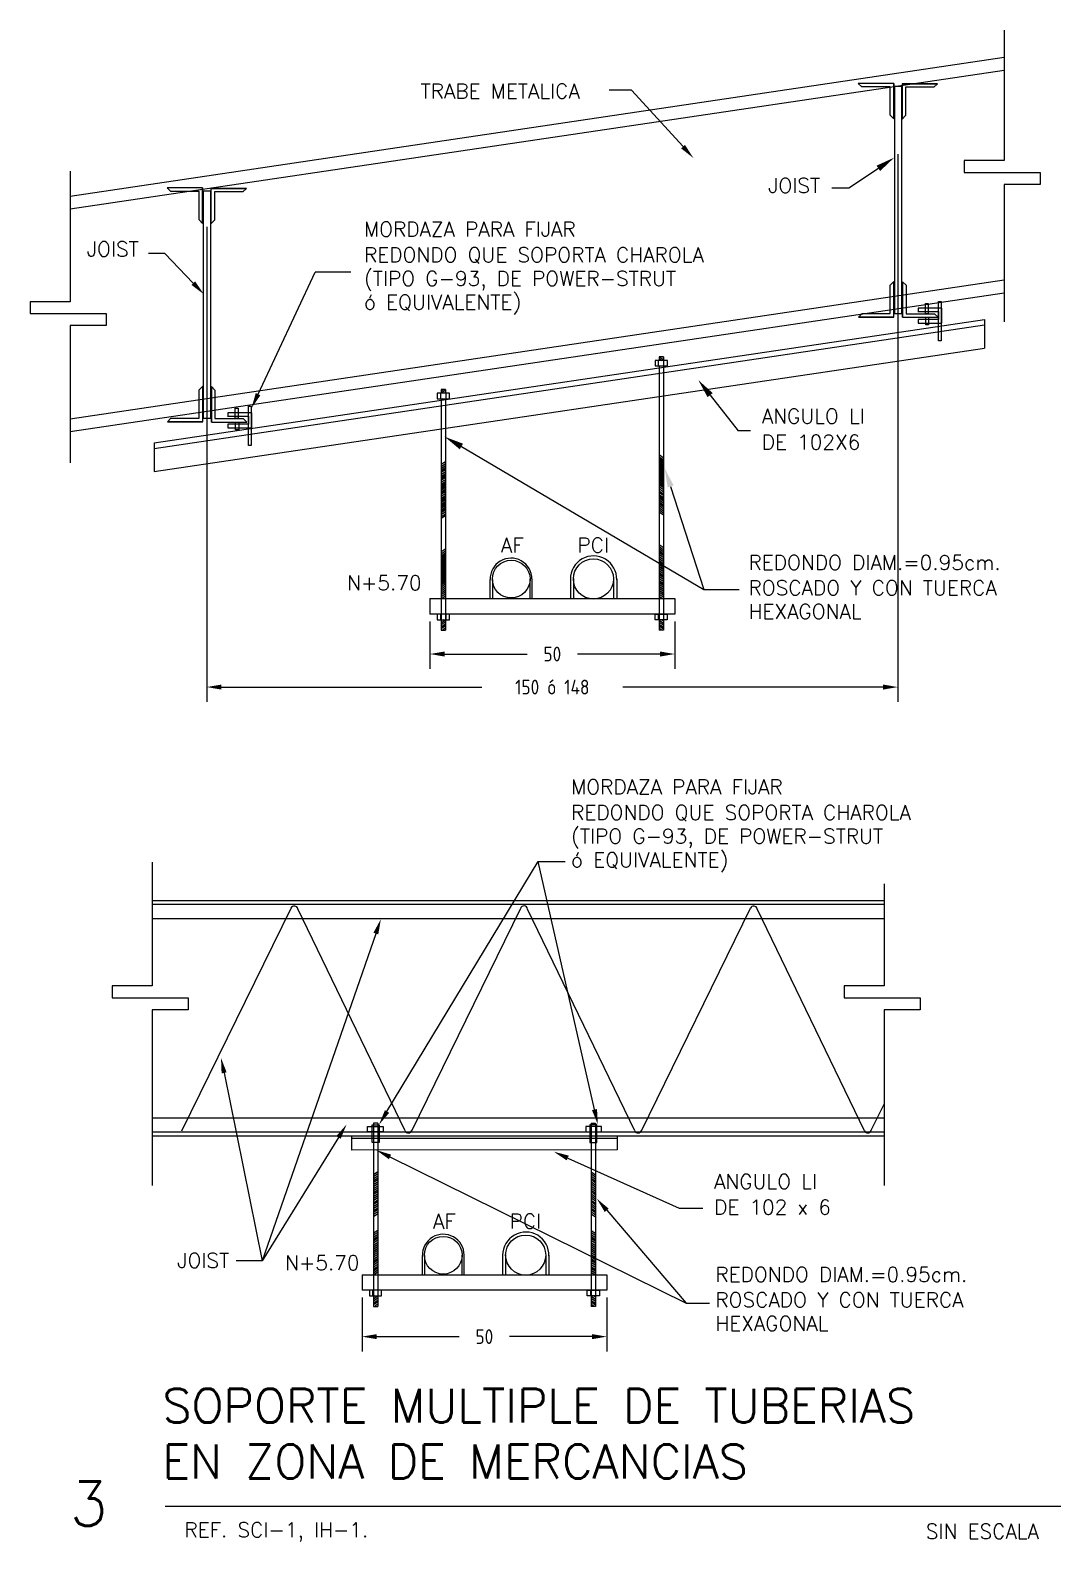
# Model space of a CAD drawing. Extents: x 145.7 to 190.5, y 293.8 to 329.7.
# Drawn here: x 167.21 to 174.2, y 293.77 to 304.02 of the extents above; entities that cross this region are included whole.
import ezdxf

# ---------------------------------------------------------------- set-up
doc = ezdxf.new("R2010")
doc.units = 0
doc.header["$LTSCALE"] = 0.4
doc.header["$MEASUREMENT"] = 0
doc.layers.get('0').update_dxf_attribs({"linetype": 'CONTINUOUS'})
doc.layers.get('DEFPOINTS').update_dxf_attribs({"linetype": 'CONTINUOUS'})
for name, color, linetype in [('A13', 130, 'CONTINUOUS'), ('CONTORNOS', 2, 'CONTINUOUS'), ('CUBIERTA', 1, 'CONTINUOUS'), ('LETRAS', 50, 'CONTINUOUS')]:
    doc.layers.add(name, color=color, linetype=linetype)
doc.styles.add('ARCHI', font='ARCHQUIK.SHX')
doc.styles.add('ROMANS', font='ROMANS.SHX', dxfattribs={"width": 1.5, "height": 0.3})
doc.styles.add('RS', font='ROMANS.shx', dxfattribs={"height": 0.002})
doc.dimstyles.new('Z', dxfattribs={"dimtxt": 0.1, "dimasz": 0.1, "dimexe": 0.1, "dimexo": 0.05, "dimgap": 0.09, "dimtad": 0, "dimtih": 1, "dimtoh": 1, "dimzin": 0, "dimdsep": 46, "dimtxsty": 'ARCHI', "dimcen": 0.09, "dimclrd": 20, "dimclre": 20, "dimclrt": 50, "dimadec": 0, "dimazin": 0, "dimtfac": 1, "dimtdec": 4, "dimtmove": 0, "dimatfit": 0, "dimfxl": 1, "dimtolj": 1, "dimtzin": 0, "dimarcsym": 0})

# ---------------------------------------------------------------- blocks, each defined once
blk = doc.blocks.new('*D4')
at = {"color": 20, "linetype": 'ByBlock', "transparency": 16777216}
for p, q in [((173.221, 303.711), (173.221, 299.997)), ((168.532, 303.218), (168.532, 299.997)), ((168.632, 300.097), (170.399, 300.097)), ((173.121, 300.097), (171.355, 300.097))]:
    blk.add_line(p, q, dxfattribs=at)
for points in [[(168.632, 300.114), (168.632, 300.08), (168.532, 300.097)], [(173.121, 300.114), (173.121, 300.08), (173.221, 300.097)]]:
    blk.add_solid(points, dxfattribs=at)
at = {"layer": 'DEFPOINTS', "color": 0, "linetype": 'ByBlock', "transparency": 16777216}
for p in [(173.221, 303.761, 0), (168.532, 303.268, 0), (173.221, 300.097)]:
    blk.add_point(p, dxfattribs=at)
at = {"color": 50, "linetype": 'ByBlock', "transparency": 16777216, "insert": (170.877, 300.097), "char_height": 0.1, "attachment_point": 5, "style": 'ARCHI'}
blk.add_mtext('\\A1;150 ó 148', dxfattribs=at)
blk = doc.blocks.new('*D7')
at = {"color": 20, "linetype": 'ByBlock', "transparency": 16777216}
for p, q in [((170.046, 300.541), (170.046, 300.221)), ((171.708, 300.541), (171.708, 300.221)), ((170.146, 300.321), (170.706, 300.321)), ((171.608, 300.321), (171.048, 300.321))]:
    blk.add_line(p, q, dxfattribs=at)
for points in [[(170.146, 300.338), (170.146, 300.304), (170.046, 300.321)], [(171.608, 300.338), (171.608, 300.304), (171.708, 300.321)]]:
    blk.add_solid(points, dxfattribs=at)
at = {"layer": 'DEFPOINTS', "color": 0, "linetype": 'ByBlock', "transparency": 16777216}
for p in [(170.046, 300.591), (171.708, 300.591), (171.708, 300.321)]:
    blk.add_point(p, dxfattribs=at)
at = {"color": 50, "linetype": 'ByBlock', "transparency": 16777216, "insert": (170.877, 300.321), "char_height": 0.1, "attachment_point": 5, "style": 'ARCHI'}
blk.add_mtext('\\A1;50', dxfattribs=at)
blk = doc.blocks.new('*D5')
at = {"color": 20, "linetype": 'ByBlock', "transparency": 16777216}
for p, q in [((147.804, 296.709), (147.804, 296.344)), ((149.465, 296.709), (149.465, 296.344)), ((147.904, 296.444), (148.463, 296.444)), ((149.365, 296.444), (148.805, 296.444))]:
    blk.add_line(p, q, dxfattribs=at)
for points in [[(147.904, 296.461), (147.904, 296.427), (147.804, 296.444)], [(149.365, 296.461), (149.365, 296.427), (149.465, 296.444)]]:
    blk.add_solid(points, dxfattribs=at)
at = {"layer": 'DEFPOINTS', "color": 0, "linetype": 'ByBlock', "transparency": 16777216}
for p in [(147.804, 296.759), (149.465, 296.759), (149.465, 296.444)]:
    blk.add_point(p, dxfattribs=at)
at = {"color": 50, "linetype": 'ByBlock', "transparency": 16777216, "insert": (148.634, 296.444), "char_height": 0.1, "attachment_point": 5, "style": 'ARCHI'}
blk.add_mtext('\\A1;50', dxfattribs=at)

msp = doc.modelspace()

# ---------------------------------------------------------------- linework, layer by layer
at = {"layer": 'A13', "color": 50, "linetype": 'Continuous'}
for p, q in [((167.479, 302.89), (173.815, 303.832)), ((167.479, 302.804), (173.815, 303.745)), ((167.479, 301.381), (173.815, 302.322)), ((167.479, 301.294), (173.815, 302.235)), ((168.035, 296.641, 0), (173.001, 296.641, 0)), ((168.035, 296.546, 0), (173.001, 296.546, 0)), ((168.035, 296.519, 0), (173, 296.519, 0))]:
    msp.add_line(p, q, dxfattribs=at)
at = {"layer": 'A13'}
for p, q in [((172.85, 303.631, 0), (172.826, 303.655, 0)), ((173.066, 303.655, 0), (172.826, 303.655, 0)), ((173.066, 303.655, 0), (173.066, 303.415, 0)), ((173.066, 303.415, 0), (173.066, 303.655, 0)), ((173.123, 303.653, 0), (173.364, 303.653, 0)), ((173.364, 303.653, 0), (173.123, 303.653, 0)), ((173.123, 303.653, 0), (173.123, 303.413, 0)), ((173.339, 303.629, 0), (173.364, 303.653, 0)), ((171.287, 303.61), (171.136, 303.61)), ((171.637, 303.226), (171.287, 303.61)), ((173.042, 303.631, 0), (172.85, 303.631, 0)), ((173.042, 303.439, 0), (173.042, 303.631, 0)), ((173.071, 303.636, 0), (173.12, 303.636, 0)), ((173.071, 303.636, 0), (173.071, 302.094, 0)), ((173.12, 303.636, 0), (173.12, 302.094, 0)), ((173.339, 303.629, 0), (173.147, 303.629, 0)), ((173.147, 303.629, 0), (173.147, 303.437, 0)), ((173.042, 303.439, 0), (173.066, 303.415, 0)), ((173.147, 303.437, 0), (173.123, 303.413, 0)), ((172.962, 303.079, 0), (172.761, 302.944, 0)), ((168.161, 302.921, 0), (168.137, 302.946, 0)), ((168.377, 302.946, 0), (168.137, 302.946, 0)), ((168.377, 302.705, 0), (168.377, 302.946, 0)), ((168.377, 302.946, 0), (168.377, 302.705, 0)), ((168.434, 302.943, 0), (168.434, 302.703, 0)), ((168.675, 302.943, 0), (168.434, 302.943, 0)), ((168.434, 302.943, 0), (168.675, 302.943, 0)), ((168.651, 302.919, 0), (168.675, 302.943, 0)), ((172.761, 302.944, 0), (172.647, 302.944, 0)), ((168.353, 302.921, 0), (168.161, 302.921, 0)), ((168.353, 302.729, 0), (168.353, 302.921, 0)), ((168.382, 302.926, 0), (168.431, 302.926, 0)), ((168.382, 302.926, 0), (168.382, 301.385, 0)), ((168.431, 302.926, 0), (168.431, 301.385, 0)), ((168.458, 302.919, 0), (168.458, 302.727, 0)), ((168.651, 302.919, 0), (168.458, 302.919, 0)), ((168.353, 302.729, 0), (168.377, 302.705, 0)), ((168.458, 302.727, 0), (168.434, 302.703, 0)), ((168.12, 302.501, 0), (168.011, 302.501, 0)), ((168.314, 302.3, 0), (168.12, 302.501, 0)), ((168.754, 301.548, 0), (169.141, 302.375, 0)), ((169.384, 302.375, 0), (169.141, 302.375, 0)), ((173.043, 302.287, 0), (173.068, 302.311, 0)), ((173.043, 302.095, 0), (173.043, 302.287, 0)), ((173.068, 302.071, 0), (173.068, 302.311, 0)), ((173.126, 302.069, 0), (173.126, 302.31, 0)), ((173.126, 302.31, 0), (173.126, 302.069, 0)), ((173.15, 302.286, 0), (173.126, 302.31, 0)), ((173.15, 302.286, 0), (173.15, 302.093, 0)), ((168.048, 301.217, 0), (173.681, 302.054, 0)), ((168.048, 301.18, 0), (173.681, 302.017, 0)), ((172.851, 302.095, 0), (172.827, 302.071, 0)), ((172.827, 302.071, 0), (173.068, 302.071, 0)), ((173.068, 302.071, 0), (172.827, 302.071, 0)), ((172.851, 302.095, 0), (173.043, 302.095, 0)), ((173.071, 302.094, 0), (173.12, 302.094, 0)), ((173.126, 302.069, 0), (173.366, 302.069, 0)), ((173.15, 302.093, 0), (173.342, 302.093, 0)), ((173.343, 302.093, 0), (173.367, 302.069, 0)), ((173.681, 302.054, 0), (173.681, 301.86, 0)), ((168.048, 301.024, 0), (173.681, 301.86, 0)), ((171.531, 301.776, 0), (171.448, 301.776, 0)), ((171.448, 301.776, 0), (171.448, 301.739, 0)), ((171.448, 301.739, 0), (171.531, 301.739, 0)), ((171.471, 301.739, 0), (171.471, 301.776, 0)), ((171.504, 301.802, 0), (171.474, 301.802, 0)), ((171.474, 301.802, 0), (171.474, 301.776, 0)), ((171.474, 301.739, 0), (171.474, 299.947, 0)), ((171.504, 301.802, 0), (171.504, 301.776, 0)), ((171.504, 301.739, 0), (171.504, 299.947, 0)), ((171.507, 301.739, 0), (171.507, 301.776, 0)), ((171.531, 301.739, 0), (171.531, 301.776, 0)), ((168.355, 301.577, 0), (168.379, 301.602, 0)), ((168.355, 301.385, 0), (168.355, 301.577, 0)), ((168.379, 301.361, 0), (168.379, 301.602, 0)), ((168.461, 301.576, 0), (168.437, 301.6, 0)), ((168.437, 301.6, 0), (168.437, 301.359, 0)), ((168.437, 301.359, 0), (168.437, 301.6, 0)), ((168.461, 301.576, 0), (168.461, 301.383, 0)), ((170.052, 301.554, 0), (169.969, 301.554, 0)), ((169.969, 301.554, 0), (169.969, 301.517, 0)), ((169.969, 301.517, 0), (170.052, 301.517, 0)), ((169.993, 301.517, 0), (169.993, 301.554, 0)), ((169.996, 301.58, 0), (169.996, 301.554, 0)), ((170.026, 301.58, 0), (169.996, 301.58, 0)), ((169.996, 301.517, 0), (169.996, 299.947, 0)), ((170.01, 301.517, 0), (169.996, 301.508, 0)), ((170.026, 301.58, 0), (170.026, 301.554, 0)), ((170.026, 301.517, 0), (170.026, 299.947, 0)), ((170.029, 301.517, 0), (170.029, 301.554, 0)), ((170.052, 301.517, 0), (170.052, 301.554, 0)), ((171.821, 301.541, 0), (172.01, 301.3, 0)), ((168.162, 301.385, 0), (168.138, 301.361, 0)), ((168.379, 301.361, 0), (168.138, 301.361, 0)), ((168.138, 301.361, 0), (168.379, 301.361, 0)), ((168.162, 301.385, 0), (168.355, 301.385, 0)), ((168.382, 301.385, 0), (168.431, 301.385, 0)), ((168.437, 301.359, 0), (168.677, 301.359, 0)), ((168.461, 301.383, 0), (168.653, 301.383, 0)), ((168.653, 301.383, 0), (168.677, 301.359, 0)), ((172.095, 301.3), (172.011, 301.3)), ((168.048, 301.217, 0), (168.048, 301.024, 0)), ((170.133, 301.193, 0), (171.778, 300.224, 0)), ((171.552, 300.922, 0), (171.778, 300.224, 0)), ((170.327, 300.291, 0), (170.327, 300.162, 0)), ((170.343, 300.291, 0), (170.343, 300.162, 0)), ((170.597, 300.295, 0), (170.597, 300.162, 0)), ((170.611, 300.295, 0), (170.611, 300.162, 0)), ((170.873, 300.297, 0), (170.873, 300.165, 0)), ((170.893, 300.298, 0), (170.893, 300.166, 0)), ((171.165, 300.296, 0), (171.165, 300.163, 0)), ((171.187, 300.295, 0), (171.187, 300.162, 0)), ((171.778, 300.224, 0), (172.018, 300.224, 0)), ((170.052, 300.057, 0), (169.969, 300.057, 0)), ((169.969, 300.057, 0), (169.969, 300.019, 0)), ((169.969, 300.019, 0), (170.052, 300.019, 0)), ((169.993, 300.019, 0), (169.993, 300.057, 0)), ((169.996, 300.019, 0), (169.996, 299.947, 0)), ((170.026, 300.019, 0), (170.026, 299.947, 0)), ((170.029, 300.019, 0), (170.029, 300.057, 0)), ((170.052, 300.019, 0), (170.052, 300.057, 0)), ((171.447, 300.057, 0), (171.53, 300.057, 0)), ((171.447, 300.019, 0), (171.447, 300.057, 0)), ((171.53, 300.019, 0), (171.447, 300.019, 0)), ((171.471, 300.019, 0), (171.471, 300.057, 0)), ((171.474, 300.019, 0), (171.474, 299.947, 0)), ((171.504, 300.019, 0), (171.504, 299.947, 0)), ((171.506, 300.019, 0), (171.506, 300.057, 0)), ((171.53, 300.057, 0), (171.53, 300.019, 0)), ((169.996, 299.947, 0), (170.026, 299.947, 0)), ((171.504, 299.947, 0), (171.474, 299.947, 0)), ((169.628, 296.684, 0), (170.654, 298.379, 0)), ((170.654, 298.379, 0), (170.837, 298.379, 0)), ((171.036, 296.697, 0), (170.654, 298.379, 0)), ((168.237, 296.554, 0), (168.977, 298.063, 0)), ((169.751, 296.553, 0), (169.023, 298.058, 0)), ((169.796, 296.554, 0), (170.534, 298.058, 0)), ((171.309, 296.553, 0), (170.582, 298.056, 0)), ((171.354, 296.554, 0), (172.094, 298.063, 0)), ((172.868, 296.553, 0), (172.14, 298.058, 0)), ((169.552, 297.89, 0), (168.781, 295.672, 0)), ((168.523, 296.946, 0), (168.781, 295.672, 0)), ((172.912, 296.554, 0), (173.001, 296.735, 0)), ((169.565, 296.606, 0), (169.536, 296.606, 0)), ((169.536, 296.606), (169.536, 295.363)), ((169.565, 296.606), (169.565, 295.363)), ((171.014, 296.606, 0), (171.044, 296.606, 0)), ((171.014, 296.606), (171.014, 295.363)), ((171.044, 296.606), (171.044, 295.363)), ((169.299, 296.508, 0), (168.781, 295.672, 0)), ((169.648, 296.376, 0), (171.658, 295.384, 0)), ((170.855, 296.369, 0), (171.611, 296.029, 0)), ((171.119, 296.015, 0), (171.658, 295.384, 0)), ((171.611, 296.029, 0), (171.77, 296.029, 0)), ((168.781, 295.672, 0), (168.604, 295.672, 0)), ((169.867, 295.707), (169.867, 295.578)), ((169.882, 295.707), (169.882, 295.578)), ((170.137, 295.711), (170.137, 295.578)), ((170.15, 295.711), (170.15, 295.578)), ((170.413, 295.713), (170.413, 295.581)), ((170.433, 295.714), (170.433, 295.582)), ((170.705, 295.712), (170.705, 295.579)), ((170.727, 295.711), (170.727, 295.578)), ((169.592, 295.473), (169.509, 295.473)), ((169.509, 295.473), (169.509, 295.435)), ((169.533, 295.435), (169.533, 295.473)), ((169.568, 295.435), (169.568, 295.473)), ((169.592, 295.435), (169.592, 295.473)), ((170.987, 295.435), (170.987, 295.473)), ((170.987, 295.473), (171.07, 295.473)), ((171.011, 295.435), (171.011, 295.473)), ((171.046, 295.435), (171.046, 295.473)), ((171.07, 295.473), (171.07, 295.435)), ((169.509, 295.435), (169.592, 295.435)), ((169.536, 295.435), (169.536, 295.363)), ((169.536, 295.363), (169.565, 295.363)), ((169.565, 295.435), (169.565, 295.363)), ((171.07, 295.435), (170.987, 295.435)), ((171.014, 295.435), (171.014, 295.363)), ((171.044, 295.363), (171.014, 295.363)), ((171.044, 295.435), (171.044, 295.363)), ((171.658, 295.384, 0), (171.817, 295.384, 0))]:
    msp.add_line(p, q, dxfattribs=at)
at = {"layer": 'A13', "color": 20}
for p, q in [((170.026, 301.089, 0), (169.996, 301.07, 0)), ((171.474, 301.138, 0), (171.503, 301.118, 0)), ((171.474, 301.123, 0), (171.503, 301.104, 0)), ((171.474, 301.115, 0), (171.504, 301.095, 0)), ((171.474, 301.11, 0), (171.503, 301.09, 0)), ((171.474, 301.103, 0), (171.504, 301.084, 0)), ((171.474, 301.095, 0), (171.503, 301.076, 0)), ((171.474, 301.089, 0), (171.504, 301.07, 0)), ((170.026, 301.089, 0), (169.996, 301.07, 0)), ((170.026, 301.075, 0), (169.996, 301.056, 0)), ((170.026, 301.061, 0), (169.996, 301.042, 0)), ((170.026, 301.049, 0), (169.996, 301.03, 0)), ((170.026, 301.047, 0), (169.996, 301.028, 0)), ((170.026, 301.036, 0), (169.996, 301.016, 0)), ((170.026, 301.035, 0), (169.996, 301.016, 0)), ((170.026, 301.022, 0), (169.996, 301.002, 0)), ((170.026, 301.022, 0), (169.996, 301.002, 0)), ((170.026, 301.021, 0), (169.996, 301.002, 0)), ((170.026, 301.008, 0), (169.996, 300.988, 0)), ((170.026, 301.007, 0), (169.996, 300.988, 0)), ((170.026, 300.996, 0), (169.996, 300.977, 0)), ((170.026, 300.994, 0), (169.996, 300.974, 0)), ((171.474, 301.089, 0), (171.504, 301.07, 0)), ((171.474, 301.084, 0), (171.503, 301.065, 0)), ((171.474, 301.075, 0), (171.504, 301.056, 0)), ((171.474, 301.07, 0), (171.503, 301.051, 0)), ((171.474, 301.07, 0), (171.503, 301.051, 0)), ((171.474, 301.061, 0), (171.504, 301.042, 0)), ((171.474, 301.056, 0), (171.504, 301.036, 0)), ((171.474, 301.047, 0), (171.504, 301.028, 0)), ((171.474, 301.042, 0), (171.504, 301.022, 0)), ((171.474, 301.036, 0), (171.504, 301.016, 0)), ((171.474, 301.028, 0), (171.504, 301.008, 0)), ((171.474, 301.022, 0), (171.504, 301.002, 0)), ((171.474, 301.022, 0), (171.504, 301.002, 0)), ((171.474, 301.014, 0), (171.504, 300.994, 0)), ((171.474, 301.008, 0), (171.504, 300.988, 0)), ((171.474, 301.002, 0), (171.504, 300.983, 0)), ((171.474, 300.994, 0), (171.504, 300.974, 0)), ((171.474, 300.988, 0), (171.504, 300.969, 0)), ((171.474, 300.988, 0), (171.504, 300.969, 0)), ((170.026, 300.982, 0), (169.996, 300.963, 0)), ((170.026, 300.982, 0), (169.996, 300.962, 0)), ((170.026, 300.982, 0), (169.996, 300.962, 0)), ((170.026, 300.968, 0), (169.996, 300.949, 0)), ((170.026, 300.968, 0), (169.996, 300.948, 0)), ((170.025, 300.954, 0), (169.996, 300.935, 0)), ((170.026, 300.954, 0), (169.996, 300.934, 0)), ((170.026, 300.945, 0), (169.996, 300.925, 0)), ((170.026, 300.94, 0), (169.996, 300.92, 0)), ((170.026, 300.93, 0), (169.996, 300.911, 0)), ((170.026, 300.926, 0), (169.996, 300.906, 0)), ((170.026, 300.917, 0), (169.996, 300.897, 0)), ((170.026, 300.914, 0), (169.996, 300.895, 0)), ((170.026, 300.902, 0), (169.996, 300.883, 0)), ((170.026, 300.9, 0), (169.996, 300.881, 0)), ((170.026, 300.9, 0), (169.996, 300.881, 0)), ((170.026, 300.891, 0), (169.996, 300.872, 0)), ((170.026, 300.886, 0), (169.996, 300.867, 0)), ((171.474, 300.982, 0), (171.504, 300.963, 0)), ((171.474, 300.974, 0), (171.504, 300.955, 0)), ((171.474, 300.968, 0), (171.504, 300.949, 0)), ((171.474, 300.96, 0), (171.504, 300.941, 0)), ((171.474, 300.954, 0), (171.504, 300.935, 0)), ((171.474, 300.946, 0), (171.504, 300.927, 0)), ((171.474, 300.935, 0), (171.504, 300.915, 0)), ((171.474, 300.921, 0), (171.504, 300.901, 0)), ((171.474, 300.921, 0), (171.504, 300.901, 0)), ((171.474, 300.907, 0), (171.504, 300.888, 0)), ((171.474, 300.893, 0), (171.504, 300.873, 0)), ((170.026, 300.872, 0), (169.996, 300.853, 0)), ((170.026, 300.859, 0), (169.996, 300.84, 0)), ((170.026, 300.858, 0), (169.996, 300.839, 0)), ((170.026, 300.847, 0), (169.996, 300.827, 0)), ((170.026, 300.845, 0), (169.996, 300.825, 0)), ((170.026, 300.833, 0), (169.996, 300.813, 0)), ((170.026, 300.833, 0), (169.996, 300.813, 0)), ((170.026, 300.831, 0), (169.996, 300.812, 0)), ((170.026, 300.819, 0), (169.996, 300.799, 0)), ((170.026, 300.817, 0), (169.996, 300.798, 0)), ((170.026, 300.806, 0), (169.996, 300.786, 0)), ((170.026, 300.805, 0), (169.996, 300.785, 0)), ((170.026, 300.793, 0), (169.996, 300.774, 0)), ((170.026, 300.792, 0), (169.996, 300.772, 0)), ((170.026, 300.791, 0), (169.996, 300.772, 0)), ((171.474, 300.881, 0), (171.504, 300.862, 0)), ((171.474, 300.867, 0), (171.504, 300.848, 0)), ((171.474, 300.859, 0), (171.503, 300.84, 0)), ((171.474, 300.853, 0), (171.504, 300.834, 0)), ((171.474, 300.845, 0), (171.503, 300.825, 0)), ((171.474, 300.831, 0), (171.503, 300.812, 0)), ((171.474, 300.817, 0), (171.503, 300.798, 0)), ((171.474, 300.806, 0), (171.503, 300.786, 0)), ((171.474, 300.792, 0), (171.503, 300.772, 0)), ((171.474, 300.791, 0), (171.503, 300.772, 0)), ((170.026, 300.779, 0), (169.996, 300.76, 0)), ((170.026, 300.777, 0), (169.996, 300.758, 0)), ((170.025, 300.765, 0), (169.996, 300.746, 0)), ((170.026, 300.763, 0), (169.996, 300.744, 0)), ((170.026, 300.749, 0), (169.996, 300.73, 0)), ((170.026, 300.735, 0), (169.996, 300.716, 0)), ((170.026, 300.724, 0), (169.996, 300.705, 0)), ((171.474, 300.777, 0), (171.504, 300.758, 0)), ((171.474, 300.763, 0), (171.504, 300.744, 0)), ((171.474, 300.749, 0), (171.504, 300.73, 0)), ((170.026, 300.498, 0), (169.996, 300.478, 0)), ((170.026, 300.498, 0), (169.996, 300.478, 0)), ((170.026, 300.484, 0), (169.996, 300.464, 0)), ((171.474, 300.529, 0), (171.503, 300.51, 0)), ((171.474, 300.515, 0), (171.503, 300.495, 0)), ((171.474, 300.501, 0), (171.503, 300.482, 0)), ((171.474, 300.487, 0), (171.503, 300.467, 0)), ((171.474, 300.476, 0), (171.503, 300.456, 0)), ((170.026, 300.469, 0), (169.996, 300.45, 0)), ((170.026, 300.462, 0), (169.996, 300.443, 0)), ((170.026, 300.456, 0), (169.996, 300.436, 0)), ((170.026, 300.448, 0), (169.996, 300.429, 0)), ((170.026, 300.441, 0), (169.996, 300.422, 0)), ((170.026, 300.434, 0), (169.996, 300.415, 0)), ((170.026, 300.43, 0), (169.996, 300.411, 0)), ((170.026, 300.42, 0), (169.996, 300.401, 0)), ((170.026, 300.416, 0), (169.996, 300.397, 0)), ((170.026, 300.416, 0), (169.996, 300.397, 0)), ((170.026, 300.409, 0), (169.996, 300.39, 0)), ((170.026, 300.402, 0), (169.996, 300.382, 0)), ((170.026, 300.395, 0), (169.996, 300.375, 0)), ((170.026, 300.395, 0), (169.996, 300.375, 0)), ((170.026, 300.388, 0), (169.996, 300.369, 0)), ((170.026, 300.381, 0), (169.996, 300.361, 0)), ((170.026, 300.374, 0), (169.996, 300.355, 0)), ((171.474, 300.462, 0), (171.503, 300.443, 0)), ((171.474, 300.461, 0), (171.503, 300.442, 0)), ((171.474, 300.461, 0), (171.503, 300.442, 0)), ((171.474, 300.448, 0), (171.503, 300.429, 0)), ((171.474, 300.447, 0), (171.504, 300.428, 0)), ((171.474, 300.434, 0), (171.503, 300.415, 0)), ((171.474, 300.433, 0), (171.504, 300.414, 0)), ((171.474, 300.42, 0), (171.503, 300.401, 0)), ((171.474, 300.419, 0), (171.504, 300.4, 0)), ((171.474, 300.409, 0), (171.503, 300.39, 0)), ((171.474, 300.405, 0), (171.504, 300.386, 0)), ((171.474, 300.395, 0), (171.503, 300.375, 0)), ((171.474, 300.395, 0), (171.503, 300.375, 0)), ((171.474, 300.394, 0), (171.504, 300.375, 0)), ((171.474, 300.381, 0), (171.504, 300.361, 0)), ((171.474, 300.38, 0), (171.504, 300.36, 0)), ((171.474, 300.38, 0), (171.504, 300.36, 0)), ((170.026, 300.367, 0), (169.996, 300.347, 0)), ((170.026, 300.363, 0), (169.996, 300.343, 0)), ((170.026, 300.353, 0), (169.996, 300.333, 0)), ((170.026, 300.348, 0), (169.996, 300.329, 0)), ((170.026, 300.348, 0), (169.996, 300.329, 0)), ((170.026, 300.339, 0), (169.996, 300.319, 0)), ((170.026, 300.335, 0), (169.996, 300.315, 0)), ((170.026, 300.327, 0), (169.996, 300.308, 0)), ((170.026, 300.32, 0), (169.996, 300.301, 0)), ((170.026, 300.313, 0), (169.996, 300.294, 0)), ((170.026, 300.313, 0), (169.996, 300.294, 0)), ((170.026, 300.309, 0), (169.996, 300.29, 0)), ((170.026, 300.299, 0), (169.996, 300.28, 0)), ((170.026, 300.295, 0), (169.996, 300.276, 0)), ((170.026, 300.285, 0), (169.996, 300.266, 0)), ((170.025, 300.281, 0), (169.996, 300.262, 0)), ((170.026, 300.271, 0), (169.996, 300.252, 0)), ((171.474, 300.367, 0), (171.504, 300.347, 0)), ((171.474, 300.366, 0), (171.504, 300.346, 0)), ((171.474, 300.353, 0), (171.504, 300.333, 0)), ((171.474, 300.352, 0), (171.504, 300.332, 0)), ((171.474, 300.339, 0), (171.504, 300.319, 0)), ((171.474, 300.338, 0), (171.504, 300.318, 0)), ((171.474, 300.327, 0), (171.504, 300.308, 0)), ((171.474, 300.326, 0), (171.504, 300.307, 0)), ((171.474, 300.313, 0), (171.504, 300.294, 0)), ((171.474, 300.313, 0), (171.504, 300.294, 0)), ((171.474, 300.312, 0), (171.504, 300.293, 0)), ((171.474, 300.312, 0), (171.504, 300.293, 0)), ((171.474, 300.299, 0), (171.504, 300.28, 0)), ((171.474, 300.298, 0), (171.504, 300.279, 0)), ((171.474, 300.285, 0), (171.504, 300.266, 0)), ((171.474, 300.284, 0), (171.504, 300.265, 0)), ((171.474, 300.273, 0), (171.504, 300.254, 0)), ((171.474, 300.271, 0), (171.504, 300.252, 0)), ((170.026, 300.26, 0), (169.996, 300.24, 0)), ((170.026, 300.246, 0), (169.996, 300.226, 0)), ((170.026, 300.246, 0), (169.996, 300.226, 0)), ((170.026, 300.232, 0), (169.996, 300.212, 0)), ((170.026, 300.218, 0), (169.996, 300.198, 0)), ((170.026, 300.206, 0), (169.996, 300.187, 0)), ((170.026, 300.192, 0), (169.996, 300.173, 0)), ((170.025, 300.178, 0), (169.996, 300.159, 0)), ((171.474, 300.26, 0), (171.504, 300.24, 0)), ((171.474, 300.259, 0), (171.504, 300.239, 0)), ((171.474, 300.246, 0), (171.504, 300.226, 0)), ((171.474, 300.246, 0), (171.504, 300.226, 0)), ((171.474, 300.245, 0), (171.504, 300.225, 0)), ((171.474, 300.232, 0), (171.504, 300.212, 0)), ((171.474, 300.218, 0), (171.504, 300.198, 0)), ((171.474, 300.206, 0), (171.504, 300.187, 0)), ((171.474, 300.192, 0), (171.504, 300.173, 0)), ((171.474, 300.178, 0), (171.504, 300.159, 0)), ((170.01, 300.019, 0), (169.996, 300.011, 0)), ((170.026, 300.016, 0), (169.996, 299.996, 0)), ((170.026, 300.002, 0), (169.996, 299.983, 0)), ((170.026, 299.988, 0), (169.996, 299.969, 0)), ((170.026, 299.977, 0), (169.996, 299.957, 0)), ((170.026, 299.962, 0), (170.008, 299.951, 0)), ((171.474, 300.016, 0), (171.504, 299.996, 0)), ((171.474, 300.002, 0), (171.504, 299.983, 0)), ((171.474, 299.988, 0), (171.504, 299.969, 0)), ((171.474, 299.977, 0), (171.504, 299.957, 0)), ((171.474, 299.962, 0), (171.492, 299.951, 0)), ((171.49, 300.019, 0), (171.504, 300.011, 0)), ((169.566, 296.275), (169.536, 296.256)), ((171.014, 296.275), (171.043, 296.256)), ((169.566, 296.261), (169.536, 296.241)), ((169.566, 296.247), (169.536, 296.228)), ((169.566, 296.233), (169.536, 296.214)), ((169.566, 296.222), (169.536, 296.202)), ((169.566, 296.208), (169.536, 296.188)), ((169.566, 296.207), (169.536, 296.188)), ((169.566, 296.193), (169.536, 296.174)), ((169.565, 296.179), (169.536, 296.16)), ((171.014, 296.261), (171.043, 296.241)), ((171.014, 296.247), (171.043, 296.228)), ((171.014, 296.233), (171.043, 296.214)), ((171.014, 296.222), (171.043, 296.202)), ((171.014, 296.208), (171.043, 296.188)), ((171.014, 296.207), (171.043, 296.188)), ((171.014, 296.193), (171.043, 296.174)), ((171.014, 296.179), (171.043, 296.16)), ((169.565, 296.165), (169.536, 296.146)), ((169.565, 296.151), (169.536, 296.132)), ((169.565, 296.14), (169.536, 296.121)), ((169.565, 296.126), (169.536, 296.106)), ((169.565, 296.126), (169.536, 296.106)), ((169.565, 296.112), (169.536, 296.092)), ((169.565, 296.098), (169.536, 296.079)), ((169.565, 296.084), (169.536, 296.064)), ((169.565, 296.072), (169.536, 296.053)), ((171.014, 296.165), (171.043, 296.146)), ((171.014, 296.151), (171.043, 296.132)), ((171.014, 296.14), (171.043, 296.121)), ((171.014, 296.126), (171.043, 296.106)), ((171.014, 296.126), (171.043, 296.106)), ((171.014, 296.112), (171.043, 296.092)), ((171.014, 296.098), (171.043, 296.079)), ((171.014, 296.084), (171.043, 296.064)), ((171.014, 296.072), (171.043, 296.053)), ((169.565, 296.058), (169.536, 296.039)), ((169.565, 296.058), (169.536, 296.039)), ((169.565, 296.044), (169.536, 296.025)), ((169.565, 296.03), (169.536, 296.011)), ((169.565, 296.019), (169.536, 296)), ((169.565, 296.005), (169.536, 295.986)), ((169.565, 295.991), (169.536, 295.971)), ((171.014, 296.058), (171.044, 296.039)), ((171.014, 296.058), (171.044, 296.039)), ((171.014, 296.044), (171.043, 296.025)), ((171.014, 296.03), (171.044, 296.011)), ((171.014, 296.019), (171.043, 296)), ((171.014, 296.005), (171.044, 295.986)), ((171.014, 295.991), (171.044, 295.971)), ((169.566, 295.878), (169.536, 295.859)), ((169.566, 295.864), (169.536, 295.845)), ((171.014, 295.878), (171.043, 295.859)), ((171.014, 295.864), (171.043, 295.845)), ((169.566, 295.85), (169.536, 295.831)), ((169.566, 295.836), (169.536, 295.817)), ((169.566, 295.825), (169.536, 295.806)), ((169.566, 295.811), (169.536, 295.791)), ((169.566, 295.811), (169.536, 295.791)), ((169.566, 295.797), (169.536, 295.777)), ((169.565, 295.783), (169.536, 295.763)), ((169.565, 295.769), (169.536, 295.749)), ((171.014, 295.85), (171.043, 295.831)), ((171.014, 295.836), (171.043, 295.817)), ((171.014, 295.825), (171.043, 295.806)), ((171.014, 295.811), (171.043, 295.791)), ((171.014, 295.811), (171.043, 295.791)), ((171.014, 295.797), (171.043, 295.777)), ((171.014, 295.783), (171.043, 295.763)), ((171.014, 295.769), (171.043, 295.749)), ((169.565, 295.755), (169.536, 295.735)), ((169.565, 295.743), (169.536, 295.724)), ((169.565, 295.729), (169.536, 295.71)), ((169.565, 295.729), (169.536, 295.71)), ((169.565, 295.715), (169.536, 295.696)), ((169.565, 295.701), (169.536, 295.682)), ((169.565, 295.687), (169.536, 295.668)), ((169.565, 295.676), (169.536, 295.656)), ((169.565, 295.662), (169.536, 295.642)), ((169.565, 295.662), (169.536, 295.642)), ((171.014, 295.755), (171.043, 295.735)), ((171.014, 295.743), (171.043, 295.724)), ((171.014, 295.729), (171.043, 295.71)), ((171.014, 295.729), (171.043, 295.71)), ((171.014, 295.715), (171.043, 295.696)), ((171.014, 295.701), (171.043, 295.682)), ((171.014, 295.687), (171.043, 295.668)), ((171.014, 295.676), (171.043, 295.656)), ((171.014, 295.662), (171.044, 295.642)), ((171.014, 295.662), (171.044, 295.642)), ((169.565, 295.648), (169.536, 295.629)), ((169.565, 295.634), (169.536, 295.614)), ((169.565, 295.622), (169.536, 295.603)), ((169.565, 295.608), (169.536, 295.589)), ((169.565, 295.594), (169.536, 295.575)), ((171.014, 295.648), (171.043, 295.629)), ((171.014, 295.634), (171.044, 295.614)), ((171.014, 295.622), (171.043, 295.603)), ((171.014, 295.608), (171.044, 295.589)), ((171.014, 295.594), (171.044, 295.575)), ((169.549, 295.435), (169.536, 295.427)), ((169.565, 295.432), (169.536, 295.413)), ((169.565, 295.418), (169.536, 295.399)), ((169.565, 295.404), (169.536, 295.385)), ((169.565, 295.393), (169.536, 295.373)), ((169.565, 295.378), (169.548, 295.367)), ((171.014, 295.432), (171.043, 295.413)), ((171.014, 295.418), (171.043, 295.399)), ((171.014, 295.404), (171.043, 295.385)), ((171.014, 295.393), (171.043, 295.373)), ((171.014, 295.378), (171.032, 295.367)), ((171.03, 295.435), (171.043, 295.427))]:
    msp.add_line(p, q, dxfattribs=at)
at = {"layer": 'A13', "color": 50}
for p, q in [((169.919, 300.162, 0), (171.581, 300.162, 0)), ((169.919, 300.162, 0), (169.919, 300.057, 0)), ((171.581, 300.162, 0), (171.581, 300.057, 0)), ((171.581, 300.057, 0), (169.919, 300.057, 0)), ((173.001, 298.112, 0), (168.035, 298.112, 0)), ((173.001, 298.088, 0), (168.035, 298.088, 0)), ((173.001, 297.99, 0), (168.035, 297.99, 0)), ((169.459, 295.578), (169.459, 295.473)), ((169.459, 295.578), (171.12, 295.578)), ((171.12, 295.578), (171.12, 295.473)), ((171.12, 295.473), (169.459, 295.473))]:
    msp.add_line(p, q, dxfattribs=at)
at = {"layer": 'A13', "color": 20}
for points in [[(173.815, 304.015), (173.815, 303.132), (173.544, 303.132), (173.544, 303.051), (174.059, 303.051), (174.059, 302.969), (173.815, 302.969), (173.815, 302.038)], [(167.479, 303.059), (167.479, 302.175), (167.208, 302.175), (167.208, 302.094), (167.723, 302.094), (167.723, 302.013), (167.479, 302.013), (167.479, 301.082)]]:
    msp.add_lwpolyline(points, dxfattribs=at)
at = {"layer": 'A13', "elevation": 0}
for points in [[(173.229, 302.109), (173.37, 302.109), (173.37, 302.055), (173.231, 302.055), (173.231, 302.03), (173.393, 302.03), (173.393, 302.131), (173.231, 302.131), (173.231, 302.109)], [(168.547, 301.399), (168.688, 301.399), (168.688, 301.345), (168.549, 301.345), (168.549, 301.32), (168.711, 301.32), (168.711, 301.421), (168.549, 301.421), (168.549, 301.399)], [(169.39, 296.504), (171.19, 296.504)]]:
    msp.add_lwpolyline(points, dxfattribs=at)
for points in [[(173.281, 302.162), (173.299, 302.162), (173.299, 302.092), (173.281, 302.092)], [(173.37, 302.177), (173.389, 302.177), (173.389, 301.909), (173.37, 301.909)], [(173.283, 302.069), (173.303, 302.069), (173.303, 302.017), (173.283, 302.017)], [(168.599, 301.453), (168.618, 301.453), (168.618, 301.382), (168.599, 301.382)], [(168.688, 301.467), (168.707, 301.467), (168.707, 301.2), (168.688, 301.2)], [(168.601, 301.359), (168.622, 301.359), (168.622, 301.307), (168.601, 301.307)], [(169.496, 296.583), (169.602, 296.583), (169.602, 296.546), (169.496, 296.546)], [(169.527, 296.594), (169.574, 296.594), (169.574, 296.474), (169.527, 296.474)], [(171.083, 296.583), (170.978, 296.583), (170.978, 296.546), (171.083, 296.546)], [(171.052, 296.594), (171.005, 296.594), (171.005, 296.474), (171.052, 296.474)], [(169.39, 296.519), (171.19, 296.519), (171.19, 296.424), (169.39, 296.423)]]:
    msp.add_lwpolyline(points, close=True, dxfattribs=at)
at = {"layer": 'A13', "color": 20, "elevation": 0}
for points in [[(168.035, 298.376), (168.035, 297.537), (167.764, 297.537), (167.764, 297.455), (168.279, 297.455), (168.279, 297.374), (168.035, 297.374), (168.035, 296.183)], [(173.001, 298.227), (173.001, 297.537), (172.73, 297.537), (172.73, 297.455), (173.245, 297.455), (173.245, 297.374), (173.001, 297.374), (173.001, 296.183)]]:
    msp.add_lwpolyline(points, dxfattribs=at)
at = {"layer": 'A13'}
msp.add_lwpolyline([(170.727, 295.706, 1.015363), (170.413, 295.71)], format="xyb", dxfattribs=at)
at = {"layer": 'A13', "color": 90}
for centre, radius in [((170.471, 300.294, 0), 0.128), ((171.029, 300.295, 0), 0.136), ((170.01, 295.71), 0.128), ((170.569, 295.711), 0.136)]:
    msp.add_circle(centre, radius, dxfattribs=at)
at = {"layer": 'A13'}
for centre, radius, start, end in [((170.47, 300.294, 0), 0.142, 0.5779, 181.2093), ((171.03, 300.294, 0), 0.157, 358.3431, 180.09), ((172.89, 296.564, 0), 0.0245, 205.5715, 337.6347), ((170.01, 295.71), 0.142, 0.5779, 181.2093)]:
    msp.add_arc(centre, radius, start, end, dxfattribs=at)
for points in [[(171.65, 303.238), (171.624, 303.214), (171.707, 303.149)], [(172.95, 303.097, 0), (172.974, 303.061, 0), (173.07, 303.152, 0)], [(168.327, 302.312, 0), (168.302, 302.288, 0), (168.386, 302.225, 0)], [(171.803, 301.528, 0), (171.838, 301.555, 0), (171.74, 301.644, 0)], [(168.769, 301.54, 0), (168.738, 301.555, 0), (168.709, 301.453, 0)], [(170.122, 301.174, 0), (170.144, 301.212, 0), (170.02, 301.259, 0)], [(171.532, 300.916, 0), (171.573, 300.929, 0), (171.512, 301.046, 0)], [(169.536, 297.896, 0), (169.569, 297.885, 0), (169.587, 297.989, 0)], [(168.506, 296.943, 0), (168.54, 296.95, 0), (168.502, 297.048, 0)], [(169.643, 296.675, 0), (169.614, 296.693, 0), (169.574, 296.595, 0)], [(171.053, 296.701, 0), (171.019, 296.694, 0), (171.059, 296.596, 0)], [(169.284, 296.517, 0), (169.314, 296.499, 0), (169.354, 296.597, 0)], [(169.641, 296.361, 0), (169.656, 296.392, 0), (169.555, 296.423, 0)], [(170.847, 296.353, 0), (170.862, 296.385, 0), (170.76, 296.412, 0)], [(171.106, 296.003, 0), (171.132, 296.026, 0), (171.051, 296.094, 0)]]:
    msp.add_solid(points, dxfattribs=at)
at = {"layer": 'CONTORNOS', "color": 4}
for centre, start, end in [((168.999, 298.053, 0), 11.562, 155.1715), ((170.558, 298.054, 0), 6.3442, 169.154), ((172.116, 298.053, 0), 11.562, 155.1715), ((169.773, 296.564, 0), 205.5715, 337.6347), ((171.331, 296.564, 0), 205.5715, 337.6347)]:
    msp.add_arc(centre, 0.0245, start, end, dxfattribs=at)
at = {"layer": 'CUBIERTA'}
for p, q in [((171.474, 301.789, 0), (171.494, 301.776, 0)), ((171.474, 301.778, 0), (171.476, 301.776, 0)), ((171.476, 301.802, 0), (171.503, 301.784, 0)), ((171.497, 301.802, 0), (171.503, 301.798, 0)), ((170.013, 301.58, 0), (169.996, 301.569, 0)), ((170.013, 301.58, 0), (169.996, 301.569, 0)), ((170.026, 301.575, 0), (169.996, 301.555, 0)), ((170.026, 301.56, 0), (170.016, 301.554, 0))]:
    msp.add_line(p, q, dxfattribs=at)
at = {"layer": 'LETRAS', "color": 90}
msp.add_line((168.124, 294.009, 0), (174.2, 294.009, 0), dxfattribs=at)

# ---------------------------------------------------------------- texts
at = {"layer": 'LETRAS'}
for s, style, p in [('TRABE METALICA', 'ROMANS', (169.856, 303.553)), ('JOIST', 'ROMANS', (172.215, 302.912, 0)), ('MORDAZA PARA FIJAR', 'ROMANS', (169.472, 302.616, 0)), ('JOIST', 'ROMANS', (167.592, 302.482, 0)), ('REDONDO QUE SOPORTA CHAROLA', 'ROMANS', (169.472, 302.443, 0)), ('(TIPO G-93, DE POWER-STRUT', 'ROMANS', (169.472, 302.282, 0)), ('ó EQUIVALENTE)', 'ROMANS', (169.472, 302.122, 0)), ('ANGULO LI', 'ROMANS', (172.171, 301.349)), ('DE 102X6', 'ROMANS', (172.171, 301.173)), ('AF', 'RS', (170.401, 300.474, 0)), ('PCI', 'RS', (170.92, 300.474, 0)), ('REDONDO DIAM.=0.95cm.', 'ROMANS', (172.081, 300.357)), ('N+5.70', 'ROMANS', (169.357, 300.218, 0)), ('ROSCADO Y CON TUERCA', 'ROMANS', (172.081, 300.185)), ('HEXAGONAL', 'ROMANS', (172.081, 300.024)), ('MORDAZA PARA FIJAR', 'ROMANS', (170.877, 298.835, 0)), ('REDONDO QUE SOPORTA CHAROLA', 'ROMANS', (170.877, 298.662, 0)), ('(TIPO G-93, DE POWER-STRUT', 'ROMANS', (170.877, 298.501, 0)), ('ó EQUIVALENTE)', 'ROMANS', (170.877, 298.34, 0)), ('ANGULO LI', 'ROMANS', (171.847, 296.159, 0)), ('DE 102 x 6', 'ROMANS', (171.847, 295.986, 0)), ('AF', 'RS', (169.94, 295.89, 0)), ('PCI', 'RS', (170.46, 295.891, 0)), ('JOIST', 'RS', (168.206, 295.625, 0)), ('N+5.70', 'ROMANS', (168.936, 295.609, 0)), ('REDONDO DIAM.=0.95cm.', 'ROMANS', (171.856, 295.53, 0)), ('ROSCADO Y CON TUERCA', 'ROMANS', (171.856, 295.357, 0)), ('HEXAGONAL', 'ROMANS', (171.856, 295.197, 0)), ('REF. SCI-1, IH-1.', 'ROMANS', (168.254, 293.798, 0)), ('SIN ESCALA', 'ROMANS', (173.284, 293.788, 0))]:
    msp.add_text(s, height=0.1, dxfattribs=dict(at, style=style)).set_placement(p)
at = {"layer": 'LETRAS', "color": 90, "style": 'ROMANS'}
for s, height, p in [('SOPORTE MULTIPLE DE TUBERIAS', 0.23, (168.105, 294.575, 14.908)), ('EN ZONA DE MERCANCIAS', 0.23, (168.105, 294.197, 14.908)), ('3', 0.3, (167.476, 293.876, 0))]:
    msp.add_text(s, height=height, dxfattribs=at).set_placement(p)

# ---------------------------------------------------------------- dimensions: what is measured, and where the dimension line sits
at = {"layer": 'A13', "color": 50}
for base, p1, p2, text, picture, middle in [((173.094, 299.562, 0), (168.405, 302.734), (173.094, 303.226), '150 ó 148', '*D4', (170.75, 299.562, 0)), ((171.581, 299.786, 0), (169.919, 300.057, 0), (171.581, 300.057, 0), '50', '*D7', (170.75, 299.786, 0))]:
    dim = msp.add_linear_dim(base=base, p1=p1, p2=p2, angle=180, text=text, dimstyle='Z', dxfattribs=at)
    dim.commit()
    dim.dimension.update_dxf_attribs({"geometry": picture, "text_midpoint": middle, "dimtype": 128, "insert": (-0.127, -0.535)})
dim = msp.add_linear_dim(base=(171.12, 295.158), p1=(169.459, 295.473), p2=(171.12, 295.473), text='50', dimstyle='Z', dxfattribs=at)
dim.commit()
dim.dimension.update_dxf_attribs({"geometry": '*D5', "text_midpoint": (170.29, 295.158), "dimtype": 128, "insert": (21.655, -1.286)})

doc.saveas('drawing.dxf')
